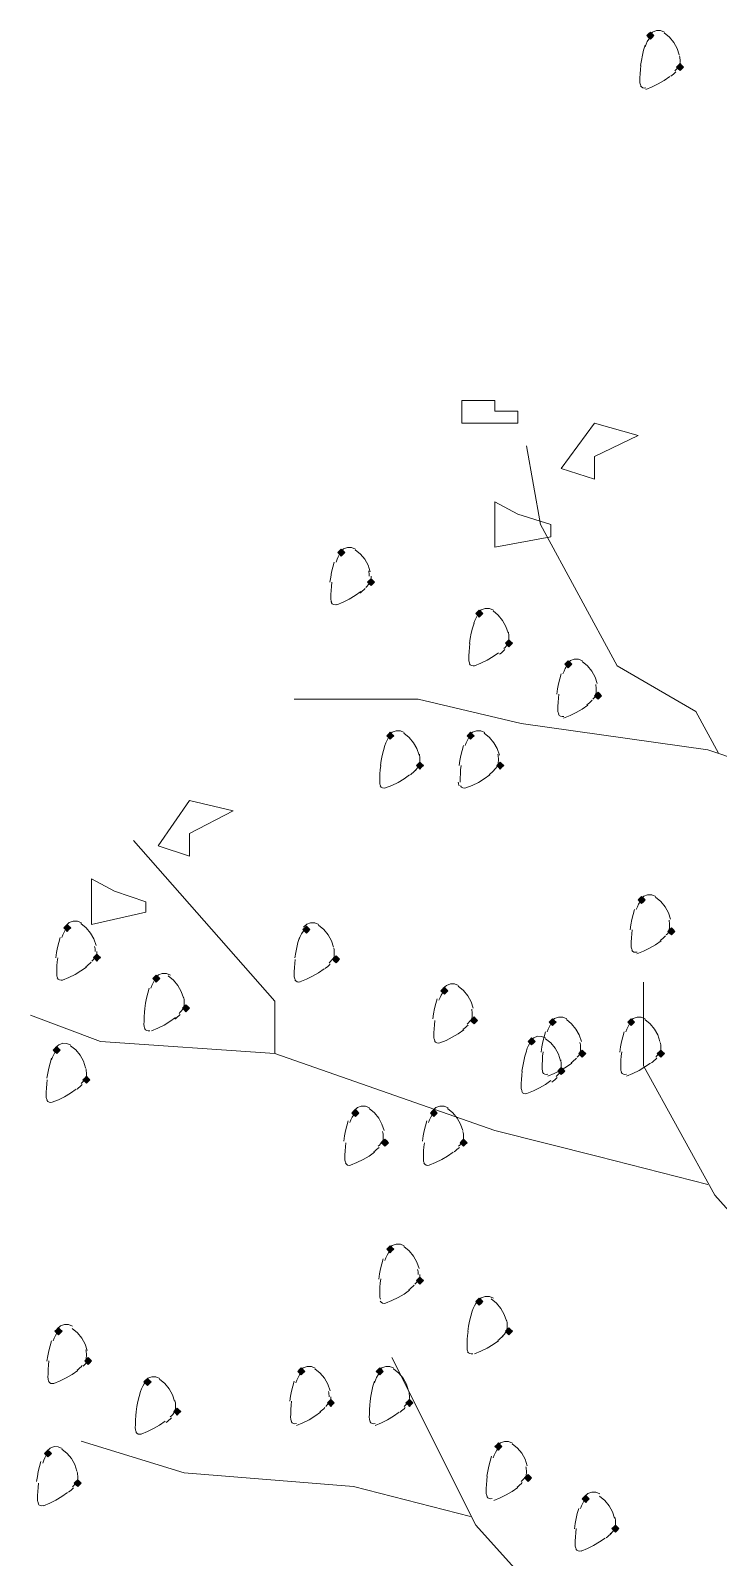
# Model space of a CAD drawing. Header units: millimetres. Extents: x 0 to 420, y 0 to 297.
# Drawn here: x 83.63 to 91.97, y 243.19 to 261.7 of the extents above; entities that cross this region are included whole.
import ezdxf

# ---------------------------------------------------------------- set-up
doc = ezdxf.new("R2010")
doc.units = ezdxf.units.MM

msp = doc.modelspace()

# ---------------------------------------------------------------- hatches: boundary and pattern name
for points in [[(91.144, 261.683), (91.123, 261.662), (91.101, 261.641), (91.123, 261.62), (91.144, 261.599), (91.165, 261.62), (91.186, 261.641), (91.165, 261.662), (91.144, 261.683)], [(91.504, 261.303), (91.482, 261.281), (91.461, 261.26), (91.482, 261.239), (91.504, 261.218), (91.525, 261.239), (91.546, 261.26), (91.525, 261.281), (91.504, 261.303)], [(87.397, 255.418), (87.376, 255.397), (87.355, 255.376), (87.376, 255.355), (87.397, 255.333), (87.418, 255.355), (87.44, 255.376), (87.418, 255.397), (87.397, 255.418)], [(87.757, 255.058), (87.736, 255.037), (87.715, 255.016), (87.736, 254.995), (87.757, 254.974), (87.778, 254.995), (87.799, 255.016), (87.778, 255.037), (87.757, 255.058)], [(89.069, 254.677), (89.048, 254.656), (89.027, 254.635), (89.048, 254.614), (89.069, 254.593), (89.091, 254.614), (89.112, 254.635), (89.091, 254.656), (89.069, 254.677)], [(89.429, 254.317), (89.408, 254.296), (89.387, 254.275), (89.408, 254.254), (89.429, 254.233), (89.45, 254.254), (89.471, 254.275), (89.45, 254.296), (89.429, 254.317)], [(90.149, 254.063), (90.128, 254.042), (90.107, 254.021), (90.128, 254), (90.149, 253.979), (90.17, 254), (90.191, 254.021), (90.17, 254.042), (90.149, 254.063)], [(90.509, 253.682), (90.487, 253.661), (90.466, 253.64), (90.487, 253.619), (90.509, 253.598), (90.53, 253.619), (90.551, 253.64), (90.53, 253.661), (90.509, 253.682)], [(87.99, 253.196), (87.969, 253.174), (87.948, 253.153), (87.969, 253.132), (87.99, 253.111), (88.011, 253.132), (88.032, 253.153), (88.011, 253.174), (87.99, 253.196)], [(88.963, 253.196), (88.942, 253.174), (88.921, 253.153), (88.942, 253.132), (88.963, 253.111), (88.985, 253.132), (89.006, 253.153), (88.985, 253.174), (88.963, 253.196)], [(88.35, 252.836), (88.329, 252.815), (88.307, 252.793), (88.329, 252.772), (88.35, 252.751), (88.371, 252.772), (88.392, 252.793), (88.371, 252.815), (88.35, 252.836)], [(89.323, 252.836), (89.302, 252.815), (89.281, 252.793), (89.302, 252.772), (89.323, 252.751), (89.345, 252.772), (89.366, 252.793), (89.345, 252.815), (89.323, 252.836)], [(91.038, 251.206), (91.017, 251.185), (90.996, 251.164), (91.017, 251.142), (91.038, 251.121), (91.059, 251.142), (91.08, 251.164), (91.059, 251.185), (91.038, 251.206)], [(84.074, 250.867), (84.053, 250.846), (84.032, 250.825), (84.053, 250.804), (84.074, 250.783), (84.095, 250.804), (84.116, 250.825), (84.095, 250.846), (84.074, 250.867)], [(86.974, 250.846), (86.953, 250.825), (86.932, 250.804), (86.953, 250.783), (86.974, 250.762), (86.995, 250.783), (87.016, 250.804), (86.995, 250.825), (86.974, 250.846)], [(91.398, 250.825), (91.377, 250.804), (91.355, 250.783), (91.377, 250.762), (91.398, 250.74), (91.419, 250.762), (91.44, 250.783), (91.419, 250.804), (91.398, 250.825)], [(84.434, 250.507), (84.413, 250.486), (84.392, 250.465), (84.413, 250.444), (84.434, 250.423), (84.455, 250.444), (84.476, 250.465), (84.455, 250.486), (84.434, 250.507)], [(87.334, 250.486), (87.312, 250.465), (87.291, 250.444), (87.312, 250.423), (87.334, 250.402), (87.355, 250.423), (87.376, 250.444), (87.355, 250.465), (87.334, 250.486)], [(85.154, 250.254), (85.132, 250.232), (85.111, 250.211), (85.132, 250.19), (85.154, 250.169), (85.175, 250.19), (85.196, 250.211), (85.175, 250.232), (85.154, 250.254)], [(88.646, 250.105), (88.625, 250.084), (88.604, 250.063), (88.625, 250.042), (88.646, 250.021), (88.667, 250.042), (88.688, 250.063), (88.667, 250.084), (88.646, 250.105)], [(85.513, 249.894), (85.492, 249.872), (85.471, 249.851), (85.492, 249.83), (85.513, 249.809), (85.535, 249.83), (85.556, 249.851), (85.535, 249.872), (85.513, 249.894)], [(89.006, 249.746), (88.985, 249.724), (88.963, 249.703), (88.985, 249.682), (89.006, 249.661), (89.027, 249.682), (89.048, 249.703), (89.027, 249.724), (89.006, 249.746)], [(89.958, 249.724), (89.937, 249.703), (89.916, 249.682), (89.937, 249.661), (89.958, 249.64), (89.979, 249.661), (90.001, 249.682), (89.979, 249.703), (89.958, 249.724)], [(90.911, 249.724), (90.89, 249.703), (90.869, 249.682), (90.89, 249.661), (90.911, 249.64), (90.932, 249.661), (90.953, 249.682), (90.932, 249.703), (90.911, 249.724)], [(83.947, 249.386), (83.926, 249.364), (83.905, 249.343), (83.926, 249.322), (83.947, 249.301), (83.968, 249.322), (83.989, 249.343), (83.968, 249.364), (83.947, 249.386)], [(89.704, 249.491), (89.683, 249.47), (89.662, 249.449), (89.683, 249.428), (89.704, 249.407), (89.726, 249.428), (89.747, 249.449), (89.726, 249.47), (89.704, 249.491)], [(90.318, 249.343), (90.297, 249.322), (90.276, 249.301), (90.297, 249.28), (90.318, 249.259), (90.339, 249.28), (90.361, 249.301), (90.339, 249.322), (90.318, 249.343)], [(91.271, 249.343), (91.25, 249.322), (91.228, 249.301), (91.25, 249.28), (91.271, 249.259), (91.292, 249.28), (91.313, 249.301), (91.292, 249.322), (91.271, 249.343)], [(84.307, 249.026), (84.286, 249.005), (84.265, 248.983), (84.286, 248.962), (84.307, 248.941), (84.328, 248.962), (84.349, 248.983), (84.328, 249.005), (84.307, 249.026)], [(90.064, 249.132), (90.043, 249.111), (90.022, 249.089), (90.043, 249.068), (90.064, 249.047), (90.085, 249.068), (90.107, 249.089), (90.085, 249.111), (90.064, 249.132)], [(87.567, 248.624), (87.545, 248.603), (87.524, 248.581), (87.545, 248.56), (87.567, 248.539), (87.588, 248.56), (87.609, 248.581), (87.588, 248.603), (87.567, 248.624)], [(88.519, 248.624), (88.498, 248.603), (88.477, 248.581), (88.498, 248.56), (88.519, 248.539), (88.54, 248.56), (88.561, 248.581), (88.54, 248.603), (88.519, 248.624)], [(87.926, 248.264), (87.905, 248.243), (87.884, 248.221), (87.905, 248.2), (87.926, 248.179), (87.948, 248.2), (87.969, 248.221), (87.948, 248.243), (87.926, 248.264)], [(88.879, 248.264), (88.858, 248.243), (88.837, 248.221), (88.858, 248.2), (88.879, 248.179), (88.9, 248.2), (88.921, 248.221), (88.9, 248.243), (88.879, 248.264)], [(87.99, 246.973), (87.969, 246.951), (87.948, 246.93), (87.969, 246.909), (87.99, 246.888), (88.011, 246.909), (88.032, 246.93), (88.011, 246.951), (87.99, 246.973)], [(88.35, 246.592), (88.329, 246.571), (88.307, 246.549), (88.329, 246.528), (88.35, 246.507), (88.371, 246.528), (88.392, 246.549), (88.371, 246.571), (88.35, 246.592)], [(89.069, 246.338), (89.048, 246.316), (89.027, 246.295), (89.048, 246.274), (89.069, 246.253), (89.091, 246.274), (89.112, 246.295), (89.091, 246.316), (89.069, 246.338)], [(83.968, 245.978), (83.947, 245.957), (83.926, 245.936), (83.947, 245.914), (83.968, 245.893), (83.989, 245.914), (84.011, 245.936), (83.989, 245.957), (83.968, 245.978)], [(89.429, 245.978), (89.408, 245.957), (89.387, 245.936), (89.408, 245.914), (89.429, 245.893), (89.45, 245.914), (89.471, 245.936), (89.45, 245.957), (89.429, 245.978)], [(84.328, 245.618), (84.307, 245.597), (84.286, 245.576), (84.307, 245.554), (84.328, 245.533), (84.349, 245.554), (84.37, 245.576), (84.349, 245.597), (84.328, 245.618)], [(86.91, 245.491), (86.889, 245.47), (86.868, 245.449), (86.889, 245.428), (86.91, 245.406), (86.932, 245.428), (86.953, 245.449), (86.932, 245.47), (86.91, 245.491)], [(87.863, 245.491), (87.842, 245.47), (87.821, 245.449), (87.842, 245.428), (87.863, 245.406), (87.884, 245.428), (87.905, 245.449), (87.884, 245.47), (87.863, 245.491)], [(85.048, 245.364), (85.027, 245.343), (85.005, 245.322), (85.027, 245.3), (85.048, 245.279), (85.069, 245.3), (85.09, 245.322), (85.069, 245.343), (85.048, 245.364)], [(87.27, 245.11), (87.249, 245.089), (87.228, 245.068), (87.249, 245.046), (87.27, 245.025), (87.291, 245.046), (87.312, 245.068), (87.291, 245.089), (87.27, 245.11)], [(88.223, 245.11), (88.202, 245.089), (88.18, 245.068), (88.202, 245.046), (88.223, 245.025), (88.244, 245.046), (88.265, 245.068), (88.244, 245.089), (88.223, 245.11)], [(85.408, 245.004), (85.386, 244.983), (85.365, 244.962), (85.386, 244.941), (85.408, 244.92), (85.429, 244.941), (85.45, 244.962), (85.429, 244.983), (85.408, 245.004)], [(89.302, 244.581), (89.281, 244.56), (89.26, 244.538), (89.281, 244.517), (89.302, 244.496), (89.323, 244.517), (89.345, 244.538), (89.323, 244.56), (89.302, 244.581)], [(83.841, 244.496), (83.82, 244.475), (83.799, 244.454), (83.82, 244.433), (83.841, 244.412), (83.862, 244.433), (83.884, 244.454), (83.862, 244.475), (83.841, 244.496)], [(89.662, 244.2), (89.641, 244.179), (89.62, 244.157), (89.641, 244.136), (89.662, 244.115), (89.683, 244.136), (89.704, 244.157), (89.683, 244.179), (89.662, 244.2)], [(84.201, 244.136), (84.18, 244.115), (84.159, 244.094), (84.18, 244.073), (84.201, 244.052), (84.222, 244.073), (84.243, 244.094), (84.222, 244.115), (84.201, 244.136)], [(90.361, 243.946), (90.339, 243.925), (90.318, 243.904), (90.339, 243.882), (90.361, 243.861), (90.382, 243.882), (90.403, 243.904), (90.382, 243.925), (90.361, 243.946)], [(90.72, 243.586), (90.699, 243.565), (90.678, 243.544), (90.699, 243.522), (90.72, 243.501), (90.742, 243.522), (90.763, 243.544), (90.742, 243.565), (90.72, 243.586)]]:
    msp.add_hatch(color=7).paths.add_polyline_path(points)

# ---------------------------------------------------------------- linework, layer by layer
at = {"lineweight": 13}
for points in [[(91.144, 261.627), (91.124, 261.599), (91.106, 261.568), (91.091, 261.537), (91.079, 261.504)], [(91.315, 261.682), (91.267, 261.702), (91.216, 261.703), (91.169, 261.685), (91.13, 261.651)], [(91.493, 261.407), (91.468, 261.486), (91.428, 261.558), (91.375, 261.622), (91.31, 261.674)], [(91.08, 261.524), (91.062, 261.464), (91.047, 261.403), (91.035, 261.341), (91.026, 261.279)], [(91.504, 261.334), (91.503, 261.35), (91.502, 261.365), (91.5, 261.381), (91.497, 261.396)], [(91.029, 261.28), (91.023, 261.23), (91.02, 261.18), (91.017, 261.13), (91.017, 261.08)], [(91.39, 261.149), (91.407, 261.162), (91.423, 261.175), (91.439, 261.189), (91.454, 261.204)], [(91.441, 261.216), (91.456, 261.232), (91.471, 261.248), (91.485, 261.264), (91.498, 261.281)], [(91.497, 261.27), (91.5, 261.286), (91.502, 261.302), (91.503, 261.318), (91.504, 261.334)], [(91.017, 261.08), (91.017, 261.069), (91.02, 261.057), (91.023, 261.046), (91.028, 261.036)], [(91.023, 261.034), (91.035, 261.019), (91.051, 261.01), (91.069, 261.006), (91.088, 261.009)], [(91.087, 260.988), (91.164, 261.019), (91.239, 261.056), (91.31, 261.098), (91.379, 261.145)], [(91.969, 252.942), (91.694, 253.45), (90.742, 254), (89.81, 255.714), (89.641, 256.667)], [(87.569, 255.416), (87.52, 255.436), (87.47, 255.437), (87.422, 255.42), (87.383, 255.385)], [(87.312, 255.259), (87.295, 255.199), (87.28, 255.138), (87.268, 255.076), (87.258, 255.014)], [(87.397, 255.383), (87.377, 255.354), (87.36, 255.324), (87.345, 255.293), (87.333, 255.26)], [(87.747, 255.142), (87.721, 255.221), (87.681, 255.293), (87.628, 255.356), (87.564, 255.409)], [(87.736, 255.09), (87.735, 255.106), (87.734, 255.121), (87.732, 255.137), (87.729, 255.152)], [(87.75, 255.026), (87.753, 255.042), (87.755, 255.058), (87.757, 255.074), (87.757, 255.09)], [(87.282, 255.015), (87.277, 254.965), (87.273, 254.915), (87.271, 254.865), (87.27, 254.815)], [(87.341, 254.743), (87.418, 254.775), (87.492, 254.811), (87.564, 254.854), (87.632, 254.901)], [(87.623, 254.884), (87.639, 254.896), (87.655, 254.91), (87.671, 254.924), (87.686, 254.939)], [(87.695, 254.951), (87.71, 254.967), (87.724, 254.983), (87.738, 254.999), (87.752, 255.016)], [(87.27, 254.815), (87.271, 254.803), (87.273, 254.792), (87.276, 254.781), (87.281, 254.77)], [(87.276, 254.769), (87.288, 254.754), (87.304, 254.744), (87.322, 254.741), (87.341, 254.744)], [(89.241, 254.675), (89.193, 254.696), (89.142, 254.697), (89.094, 254.679), (89.055, 254.644)], [(89.006, 254.518), (88.988, 254.458), (88.973, 254.397), (88.961, 254.335), (88.952, 254.273)], [(89.07, 254.642), (89.049, 254.614), (89.032, 254.583), (89.017, 254.552), (89.005, 254.519)], [(89.419, 254.401), (89.393, 254.48), (89.353, 254.552), (89.3, 254.615), (89.236, 254.668)], [(89.429, 254.349), (89.429, 254.365), (89.427, 254.38), (89.425, 254.396), (89.422, 254.411)], [(89.422, 254.285), (89.425, 254.301), (89.427, 254.317), (89.429, 254.333), (89.429, 254.349)], [(88.954, 254.274), (88.949, 254.224), (88.945, 254.174), (88.943, 254.124), (88.942, 254.074)], [(89.013, 254.003), (89.09, 254.034), (89.165, 254.071), (89.236, 254.113), (89.304, 254.16)], [(89.316, 254.143), (89.333, 254.156), (89.349, 254.169), (89.364, 254.183), (89.379, 254.198)], [(89.367, 254.21), (89.382, 254.226), (89.397, 254.242), (89.41, 254.258), (89.424, 254.275)], [(88.942, 254.074), (88.943, 254.062), (88.945, 254.051), (88.949, 254.04), (88.953, 254.029)], [(88.949, 254.028), (88.96, 254.013), (88.976, 254.004), (88.994, 254), (89.013, 254.003)], [(90.149, 254.028), (90.129, 254), (90.111, 253.97), (90.097, 253.938), (90.084, 253.905)], [(90.32, 254.062), (90.272, 254.082), (90.221, 254.083), (90.174, 254.065), (90.135, 254.031)], [(90.498, 253.787), (90.473, 253.866), (90.433, 253.938), (90.38, 254.002), (90.315, 254.054)], [(90.064, 253.904), (90.046, 253.844), (90.031, 253.783), (90.019, 253.721), (90.01, 253.659)], [(90.487, 253.714), (90.487, 253.73), (90.486, 253.745), (90.484, 253.761), (90.481, 253.776)], [(95.61, 249.788), (94.425, 251.015), (93.028, 252.582), (91.842, 252.984), (89.577, 253.301), (88.329, 253.598), (86.826, 253.598)], [(90.034, 253.66), (90.029, 253.61), (90.025, 253.56), (90.023, 253.51), (90.022, 253.46)], [(90.374, 253.529), (90.391, 253.542), (90.407, 253.555), (90.423, 253.569), (90.438, 253.584)], [(90.447, 253.596), (90.462, 253.612), (90.476, 253.628), (90.49, 253.644), (90.503, 253.661)], [(90.481, 253.65), (90.484, 253.666), (90.486, 253.682), (90.487, 253.698), (90.487, 253.714)], [(90.022, 253.46), (90.023, 253.449), (90.025, 253.437), (90.028, 253.426), (90.033, 253.416)], [(90.028, 253.414), (90.04, 253.399), (90.056, 253.39), (90.074, 253.386), (90.093, 253.389)], [(90.092, 253.368), (90.17, 253.399), (90.244, 253.436), (90.316, 253.478), (90.384, 253.525)], [(88.161, 253.194), (88.113, 253.214), (88.062, 253.215), (88.015, 253.198), (87.976, 253.163)], [(89.135, 253.194), (89.087, 253.214), (89.036, 253.215), (88.989, 253.198), (88.949, 253.163)], [(87.926, 253.036), (87.908, 252.976), (87.893, 252.915), (87.881, 252.854), (87.872, 252.792)], [(87.99, 253.161), (87.97, 253.132), (87.952, 253.102), (87.938, 253.07), (87.925, 253.037)], [(88.339, 252.919), (88.314, 252.998), (88.274, 253.07), (88.221, 253.134), (88.156, 253.186)], [(88.879, 253.036), (88.861, 252.976), (88.846, 252.915), (88.834, 252.854), (88.825, 252.792)], [(88.964, 253.161), (88.944, 253.132), (88.926, 253.102), (88.911, 253.07), (88.899, 253.037)], [(89.313, 252.919), (89.287, 252.998), (89.247, 253.07), (89.195, 253.134), (89.13, 253.186)], [(88.35, 252.868), (88.349, 252.883), (88.348, 252.899), (88.346, 252.914), (88.343, 252.929)], [(88.343, 252.803), (88.346, 252.819), (88.348, 252.835), (88.349, 252.851), (88.35, 252.868)], [(89.302, 252.868), (89.302, 252.883), (89.3, 252.899), (89.298, 252.914), (89.295, 252.929)], [(89.295, 252.803), (89.298, 252.819), (89.3, 252.835), (89.302, 252.851), (89.302, 252.868)], [(87.875, 252.792), (87.87, 252.743), (87.866, 252.693), (87.864, 252.643), (87.863, 252.592)], [(87.933, 252.521), (88.011, 252.552), (88.085, 252.589), (88.157, 252.631), (88.225, 252.679)], [(88.237, 252.682), (88.253, 252.695), (88.269, 252.709), (88.285, 252.723), (88.3, 252.737)], [(88.288, 252.729), (88.303, 252.744), (88.317, 252.76), (88.331, 252.777), (88.344, 252.793)], [(88.849, 252.792), (88.843, 252.743), (88.84, 252.693), (88.837, 252.643), (88.837, 252.592)], [(88.907, 252.521), (88.984, 252.552), (89.059, 252.589), (89.13, 252.631), (89.198, 252.679)], [(89.189, 252.682), (89.206, 252.695), (89.222, 252.709), (89.237, 252.723), (89.252, 252.737)], [(89.24, 252.729), (89.255, 252.744), (89.27, 252.76), (89.283, 252.777), (89.297, 252.793)], [(87.863, 252.592), (87.864, 252.581), (87.866, 252.569), (87.869, 252.558), (87.874, 252.548)], [(87.869, 252.546), (87.881, 252.531), (87.897, 252.522), (87.915, 252.518), (87.934, 252.521)], [(88.815, 252.592), (88.816, 252.581), (88.818, 252.569), (88.822, 252.558), (88.826, 252.548)], [(88.843, 252.546), (88.855, 252.531), (88.87, 252.522), (88.889, 252.518), (88.907, 252.521)], [(91.842, 247.713), (90.509, 248.052), (89.26, 248.37), (86.593, 249.301), (86.593, 249.936), (84.878, 251.883)], [(91.209, 251.204), (91.161, 251.224), (91.11, 251.225), (91.063, 251.208), (91.024, 251.173)], [(91.387, 250.929), (91.362, 251.008), (91.322, 251.081), (91.269, 251.144), (91.204, 251.197)], [(90.953, 251.047), (90.935, 250.986), (90.92, 250.926), (90.908, 250.864), (90.899, 250.802)], [(91.038, 251.171), (91.018, 251.142), (91, 251.112), (90.986, 251.08), (90.973, 251.048)], [(84.074, 250.832), (84.054, 250.804), (84.037, 250.773), (84.022, 250.742), (84.009, 250.709)], [(84.246, 250.887), (84.197, 250.907), (84.147, 250.908), (84.099, 250.89), (84.06, 250.856)], [(84.424, 250.612), (84.398, 250.691), (84.358, 250.763), (84.305, 250.827), (84.241, 250.879)], [(86.953, 250.811), (86.933, 250.782), (86.915, 250.752), (86.9, 250.721), (86.888, 250.688)], [(87.124, 250.865), (87.076, 250.886), (87.025, 250.887), (86.978, 250.869), (86.939, 250.834)], [(87.302, 250.591), (87.277, 250.67), (87.237, 250.742), (87.184, 250.805), (87.119, 250.858)], [(90.923, 250.803), (90.918, 250.753), (90.914, 250.703), (90.912, 250.653), (90.911, 250.603)], [(91.336, 250.739), (91.351, 250.754), (91.365, 250.77), (91.379, 250.787), (91.392, 250.804)], [(91.377, 250.857), (91.376, 250.872), (91.375, 250.888), (91.373, 250.903), (91.37, 250.918)], [(91.37, 250.792), (91.373, 250.808), (91.375, 250.824), (91.376, 250.841), (91.377, 250.857)], [(83.989, 250.708), (83.971, 250.648), (83.956, 250.587), (83.944, 250.525), (83.935, 250.463)], [(86.889, 250.708), (86.871, 250.648), (86.856, 250.587), (86.844, 250.525), (86.835, 250.463)], [(90.981, 250.51), (91.059, 250.541), (91.133, 250.578), (91.205, 250.62), (91.273, 250.668)], [(91.263, 250.671), (91.28, 250.684), (91.296, 250.698), (91.312, 250.712), (91.327, 250.727)], [(83.959, 250.464), (83.954, 250.414), (83.95, 250.364), (83.948, 250.314), (83.947, 250.264)], [(84.372, 250.421), (84.387, 250.437), (84.401, 250.453), (84.415, 250.469), (84.429, 250.486)], [(84.413, 250.539), (84.412, 250.555), (84.411, 250.57), (84.409, 250.586), (84.406, 250.601)], [(84.427, 250.475), (84.43, 250.491), (84.432, 250.507), (84.433, 250.523), (84.434, 250.539)], [(86.838, 250.443), (86.832, 250.393), (86.829, 250.343), (86.826, 250.293), (86.826, 250.243)], [(87.25, 250.4), (87.265, 250.416), (87.28, 250.432), (87.294, 250.448), (87.307, 250.465)], [(87.312, 250.518), (87.312, 250.534), (87.311, 250.549), (87.309, 250.565), (87.306, 250.58)], [(87.306, 250.454), (87.309, 250.47), (87.311, 250.486), (87.312, 250.502), (87.312, 250.518)], [(90.911, 250.603), (90.912, 250.591), (90.914, 250.58), (90.917, 250.569), (90.922, 250.558)], [(90.917, 250.557), (90.929, 250.542), (90.945, 250.532), (90.963, 250.529), (90.982, 250.532)], [(83.947, 250.264), (83.948, 250.252), (83.95, 250.241), (83.953, 250.23), (83.958, 250.219)], [(84.018, 250.193), (84.095, 250.224), (84.169, 250.261), (84.241, 250.303), (84.309, 250.35)], [(84.3, 250.354), (84.316, 250.367), (84.332, 250.38), (84.348, 250.394), (84.363, 250.409)], [(85.325, 250.252), (85.277, 250.272), (85.226, 250.273), (85.179, 250.255), (85.139, 250.221)], [(86.896, 250.171), (86.973, 250.203), (87.048, 250.239), (87.119, 250.282), (87.188, 250.329)], [(87.199, 250.333), (87.216, 250.346), (87.232, 250.359), (87.248, 250.373), (87.263, 250.388)], [(83.953, 250.218), (83.965, 250.203), (83.981, 250.194), (83.999, 250.19), (84.018, 250.193)], [(85.069, 250.094), (85.051, 250.034), (85.036, 249.973), (85.024, 249.911), (85.015, 249.849)], [(85.154, 250.218), (85.134, 250.19), (85.116, 250.16), (85.101, 250.128), (85.089, 250.095)], [(85.482, 249.977), (85.456, 250.056), (85.416, 250.128), (85.363, 250.192), (85.299, 250.244)], [(86.826, 250.243), (86.826, 250.231), (86.828, 250.22), (86.832, 250.209), (86.837, 250.198)], [(86.832, 250.197), (86.844, 250.182), (86.86, 250.172), (86.878, 250.169), (86.897, 250.172)], [(88.646, 250.07), (88.626, 250.042), (88.609, 250.011), (88.594, 249.98), (88.581, 249.947)], [(88.818, 250.125), (88.769, 250.145), (88.719, 250.146), (88.671, 250.128), (88.632, 250.094)], [(88.996, 249.85), (88.97, 249.929), (88.93, 250.001), (88.877, 250.065), (88.813, 250.117)], [(95.419, 243.925), (93.324, 246.02), (91.927, 247.587), (91.059, 249.153), (91.059, 250.169)], [(85.492, 249.925), (85.492, 249.941), (85.49, 249.956), (85.488, 249.972), (85.485, 249.987)], [(85.485, 249.861), (85.488, 249.877), (85.49, 249.893), (85.492, 249.909), (85.492, 249.925)], [(88.561, 249.967), (88.543, 249.907), (88.528, 249.846), (88.516, 249.784), (88.507, 249.722)], [(86.593, 249.301), (84.476, 249.449), (83.629, 249.767)], [(85.017, 249.85), (85.012, 249.8), (85.008, 249.75), (85.006, 249.7), (85.005, 249.65)], [(85.097, 249.579), (85.174, 249.61), (85.249, 249.647), (85.32, 249.689), (85.388, 249.737)], [(85.379, 249.719), (85.396, 249.732), (85.412, 249.745), (85.427, 249.759), (85.442, 249.774)], [(85.43, 249.786), (85.445, 249.802), (85.46, 249.818), (85.473, 249.834), (85.487, 249.851)], [(88.531, 249.702), (88.526, 249.652), (88.522, 249.602), (88.52, 249.552), (88.519, 249.502)], [(88.923, 249.659), (88.938, 249.675), (88.952, 249.691), (88.966, 249.707), (88.979, 249.724)], [(88.985, 249.777), (88.984, 249.793), (88.983, 249.808), (88.981, 249.824), (88.978, 249.839)], [(88.978, 249.713), (88.981, 249.729), (88.983, 249.745), (88.984, 249.761), (88.985, 249.777)], [(90.13, 249.722), (90.082, 249.743), (90.031, 249.744), (89.983, 249.726), (89.944, 249.691)], [(90.308, 249.448), (90.282, 249.527), (90.242, 249.599), (90.189, 249.662), (90.125, 249.715)], [(91.082, 249.722), (91.034, 249.743), (90.983, 249.744), (90.936, 249.726), (90.897, 249.691)], [(91.26, 249.448), (91.235, 249.527), (91.195, 249.599), (91.142, 249.662), (91.077, 249.715)], [(85.005, 249.65), (85.006, 249.639), (85.008, 249.627), (85.012, 249.616), (85.016, 249.606)], [(85.012, 249.604), (85.023, 249.589), (85.039, 249.58), (85.057, 249.576), (85.076, 249.579)], [(88.59, 249.431), (88.667, 249.462), (88.741, 249.499), (88.813, 249.541), (88.881, 249.588)], [(88.872, 249.592), (88.888, 249.605), (88.904, 249.618), (88.92, 249.632), (88.935, 249.647)], [(89.876, 249.49), (89.828, 249.51), (89.777, 249.511), (89.729, 249.493), (89.69, 249.459)], [(89.874, 249.565), (89.856, 249.505), (89.841, 249.444), (89.829, 249.382), (89.82, 249.32)], [(89.959, 249.689), (89.938, 249.661), (89.921, 249.63), (89.906, 249.599), (89.894, 249.566)], [(90.826, 249.565), (90.808, 249.505), (90.793, 249.444), (90.781, 249.382), (90.772, 249.32)], [(90.911, 249.689), (90.891, 249.661), (90.873, 249.63), (90.859, 249.599), (90.846, 249.566)], [(83.947, 249.351), (83.927, 249.322), (83.91, 249.292), (83.895, 249.26), (83.882, 249.227)], [(84.119, 249.405), (84.07, 249.425), (84.02, 249.426), (83.972, 249.409), (83.933, 249.374)], [(84.297, 249.13), (84.271, 249.209), (84.231, 249.282), (84.178, 249.345), (84.114, 249.397)], [(88.519, 249.502), (88.52, 249.49), (88.522, 249.479), (88.525, 249.468), (88.53, 249.457)], [(88.525, 249.456), (88.537, 249.441), (88.553, 249.432), (88.571, 249.428), (88.59, 249.431)], [(89.641, 249.332), (89.623, 249.272), (89.608, 249.211), (89.596, 249.149), (89.587, 249.087)], [(89.705, 249.456), (89.684, 249.428), (89.667, 249.398), (89.652, 249.366), (89.64, 249.333)], [(89.843, 249.321), (89.838, 249.271), (89.834, 249.221), (89.832, 249.171), (89.831, 249.121)], [(90.054, 249.215), (90.028, 249.294), (89.988, 249.366), (89.935, 249.43), (89.871, 249.482)], [(90.256, 249.257), (90.271, 249.273), (90.286, 249.289), (90.299, 249.305), (90.313, 249.322)], [(90.297, 249.375), (90.297, 249.391), (90.295, 249.406), (90.293, 249.422), (90.29, 249.437)], [(90.29, 249.311), (90.293, 249.327), (90.295, 249.343), (90.297, 249.359), (90.297, 249.375)], [(90.796, 249.321), (90.791, 249.271), (90.787, 249.221), (90.785, 249.171), (90.784, 249.121)], [(91.209, 249.257), (91.224, 249.273), (91.238, 249.289), (91.252, 249.305), (91.265, 249.322)], [(91.271, 249.375), (91.27, 249.391), (91.269, 249.406), (91.267, 249.422), (91.264, 249.437)], [(91.264, 249.311), (91.267, 249.327), (91.269, 249.343), (91.27, 249.359), (91.271, 249.375)], [(83.884, 249.247), (83.866, 249.187), (83.851, 249.126), (83.839, 249.065), (83.829, 249.003)], [(89.902, 249.028), (89.979, 249.06), (90.054, 249.096), (90.125, 249.139), (90.193, 249.186)], [(90.064, 249.163), (90.064, 249.179), (90.062, 249.194), (90.06, 249.21), (90.057, 249.225)], [(90.057, 249.099), (90.06, 249.115), (90.062, 249.131), (90.064, 249.147), (90.064, 249.163)], [(90.184, 249.19), (90.2, 249.203), (90.217, 249.216), (90.232, 249.23), (90.247, 249.245)], [(90.854, 249.028), (90.932, 249.06), (91.006, 249.096), (91.078, 249.139), (91.146, 249.186)], [(91.158, 249.19), (91.174, 249.203), (91.19, 249.216), (91.206, 249.23), (91.221, 249.245)], [(83.832, 248.982), (83.827, 248.933), (83.823, 248.883), (83.821, 248.833), (83.82, 248.782)], [(84.245, 248.94), (84.26, 248.955), (84.274, 248.971), (84.288, 248.988), (84.302, 249.005)], [(84.307, 249.058), (84.306, 249.073), (84.305, 249.089), (84.303, 249.104), (84.3, 249.119)], [(84.3, 248.993), (84.303, 249.009), (84.305, 249.025), (84.306, 249.041), (84.307, 249.058)], [(89.589, 249.088), (89.584, 249.038), (89.58, 248.988), (89.578, 248.938), (89.577, 248.888)], [(89.648, 248.817), (89.725, 248.848), (89.8, 248.885), (89.871, 248.927), (89.939, 248.975)], [(89.831, 249.121), (89.832, 249.109), (89.834, 249.098), (89.838, 249.087), (89.842, 249.076)], [(89.838, 249.075), (89.849, 249.06), (89.865, 249.051), (89.883, 249.047), (89.902, 249.05)], [(89.951, 248.957), (89.968, 248.97), (89.984, 248.983), (89.999, 248.997), (90.014, 249.012)], [(90.002, 249.024), (90.017, 249.04), (90.032, 249.056), (90.045, 249.072), (90.059, 249.089)], [(90.784, 249.121), (90.785, 249.109), (90.787, 249.098), (90.79, 249.087), (90.795, 249.076)], [(90.79, 249.075), (90.802, 249.06), (90.818, 249.051), (90.836, 249.047), (90.855, 249.05)], [(83.82, 248.782), (83.821, 248.771), (83.823, 248.759), (83.826, 248.748), (83.831, 248.738)], [(83.891, 248.711), (83.968, 248.742), (84.042, 248.779), (84.114, 248.821), (84.182, 248.869)], [(84.194, 248.872), (84.21, 248.885), (84.226, 248.899), (84.242, 248.913), (84.257, 248.927)], [(89.577, 248.888), (89.578, 248.877), (89.58, 248.865), (89.584, 248.854), (89.588, 248.844)], [(89.584, 248.842), (89.595, 248.827), (89.611, 248.818), (89.629, 248.814), (89.648, 248.817)], [(83.826, 248.736), (83.838, 248.721), (83.854, 248.712), (83.872, 248.708), (83.891, 248.711)], [(87.567, 248.589), (87.547, 248.56), (87.529, 248.53), (87.514, 248.498), (87.502, 248.465)], [(87.738, 248.643), (87.69, 248.663), (87.639, 248.664), (87.592, 248.647), (87.552, 248.612)], [(87.916, 248.368), (87.89, 248.447), (87.85, 248.52), (87.798, 248.583), (87.733, 248.635)], [(88.519, 248.589), (88.499, 248.56), (88.482, 248.53), (88.467, 248.498), (88.454, 248.465)], [(88.691, 248.643), (88.642, 248.663), (88.592, 248.664), (88.544, 248.647), (88.505, 248.612)], [(88.869, 248.368), (88.843, 248.447), (88.803, 248.52), (88.75, 248.583), (88.686, 248.635)], [(87.482, 248.485), (87.464, 248.425), (87.449, 248.364), (87.437, 248.303), (87.428, 248.241)], [(88.434, 248.485), (88.416, 248.425), (88.401, 248.364), (88.389, 248.303), (88.38, 248.241)], [(87.452, 248.22), (87.446, 248.171), (87.443, 248.121), (87.44, 248.071), (87.44, 248.02)], [(87.843, 248.178), (87.858, 248.193), (87.873, 248.209), (87.886, 248.226), (87.9, 248.243)], [(87.905, 248.296), (87.905, 248.311), (87.903, 248.327), (87.901, 248.342), (87.898, 248.357)], [(87.898, 248.231), (87.901, 248.247), (87.903, 248.263), (87.905, 248.279), (87.905, 248.296)], [(88.404, 248.22), (88.399, 248.171), (88.395, 248.121), (88.393, 248.071), (88.392, 248.02)], [(88.817, 248.178), (88.832, 248.193), (88.846, 248.209), (88.86, 248.226), (88.874, 248.243)], [(88.879, 248.296), (88.878, 248.311), (88.877, 248.327), (88.875, 248.342), (88.872, 248.357)], [(88.872, 248.231), (88.875, 248.247), (88.877, 248.263), (88.878, 248.279), (88.879, 248.296)], [(87.51, 247.949), (87.587, 247.98), (87.662, 248.017), (87.733, 248.059), (87.801, 248.107)], [(87.792, 248.11), (87.809, 248.123), (87.825, 248.137), (87.84, 248.151), (87.855, 248.165)], [(88.463, 247.949), (88.54, 247.98), (88.614, 248.017), (88.686, 248.059), (88.754, 248.107)], [(88.766, 248.11), (88.782, 248.123), (88.798, 248.137), (88.814, 248.151), (88.829, 248.165)], [(87.44, 248.02), (87.44, 248.009), (87.442, 247.997), (87.446, 247.986), (87.451, 247.976)], [(87.446, 247.974), (87.458, 247.959), (87.473, 247.95), (87.492, 247.946), (87.51, 247.949)], [(88.392, 248.02), (88.393, 248.009), (88.395, 247.997), (88.398, 247.986), (88.403, 247.976)], [(88.398, 247.974), (88.41, 247.959), (88.426, 247.95), (88.444, 247.946), (88.463, 247.949)], [(87.99, 246.916), (87.97, 246.888), (87.952, 246.857), (87.938, 246.826), (87.925, 246.793)], [(88.161, 246.971), (88.113, 246.991), (88.062, 246.992), (88.015, 246.975), (87.976, 246.94)], [(88.339, 246.696), (88.314, 246.775), (88.274, 246.847), (88.221, 246.911), (88.156, 246.963)], [(87.905, 246.813), (87.887, 246.753), (87.872, 246.692), (87.86, 246.631), (87.851, 246.568)], [(87.875, 246.569), (87.87, 246.52), (87.866, 246.47), (87.864, 246.42), (87.863, 246.369)], [(88.288, 246.506), (88.303, 246.521), (88.317, 246.537), (88.331, 246.554), (88.344, 246.57)], [(88.329, 246.623), (88.328, 246.639), (88.327, 246.654), (88.325, 246.67), (88.322, 246.685)], [(88.343, 246.559), (88.346, 246.575), (88.348, 246.591), (88.349, 246.607), (88.35, 246.623)], [(87.863, 246.369), (87.864, 246.358), (87.866, 246.346), (87.869, 246.335), (87.874, 246.325)], [(87.933, 246.277), (88.011, 246.308), (88.085, 246.345), (88.157, 246.387), (88.225, 246.435)], [(88.215, 246.438), (88.232, 246.451), (88.248, 246.464), (88.264, 246.479), (88.279, 246.493)], [(87.869, 246.302), (87.881, 246.287), (87.897, 246.278), (87.915, 246.274), (87.934, 246.277)], [(88.985, 246.178), (88.967, 246.118), (88.952, 246.057), (88.94, 245.996), (88.931, 245.934)], [(89.048, 246.303), (89.028, 246.274), (89.011, 246.244), (88.996, 246.212), (88.984, 246.179)], [(89.241, 246.336), (89.193, 246.356), (89.142, 246.357), (89.094, 246.34), (89.055, 246.305)], [(89.398, 246.061), (89.372, 246.14), (89.332, 246.212), (89.279, 246.276), (89.215, 246.328)], [(84.14, 245.997), (84.091, 246.017), (84.041, 246.018), (83.993, 246.001), (83.954, 245.966)], [(89.408, 246.01), (89.408, 246.025), (89.406, 246.041), (89.404, 246.056), (89.401, 246.071)], [(89.401, 245.945), (89.404, 245.961), (89.406, 245.977), (89.408, 245.993), (89.408, 246.01)], [(83.884, 245.818), (83.866, 245.758), (83.851, 245.697), (83.839, 245.636), (83.829, 245.574)], [(83.968, 245.943), (83.948, 245.914), (83.931, 245.884), (83.916, 245.852), (83.904, 245.819)], [(84.318, 245.701), (84.292, 245.78), (84.252, 245.853), (84.199, 245.916), (84.135, 245.968)], [(88.933, 245.934), (88.928, 245.885), (88.924, 245.835), (88.922, 245.785), (88.921, 245.734)], [(89.013, 245.663), (89.09, 245.694), (89.165, 245.731), (89.236, 245.773), (89.304, 245.821)], [(89.295, 245.824), (89.311, 245.837), (89.328, 245.851), (89.343, 245.865), (89.358, 245.879)], [(89.346, 245.871), (89.361, 245.886), (89.375, 245.902), (89.389, 245.919), (89.403, 245.935)], [(84.307, 245.65), (84.306, 245.665), (84.305, 245.681), (84.303, 245.696), (84.3, 245.711)], [(84.3, 245.585), (84.303, 245.601), (84.305, 245.617), (84.306, 245.634), (84.307, 245.65)], [(88.921, 245.734), (88.922, 245.723), (88.924, 245.711), (88.927, 245.7), (88.932, 245.69)], [(88.927, 245.688), (88.939, 245.673), (88.955, 245.664), (88.973, 245.66), (88.992, 245.663)], [(83.853, 245.575), (83.848, 245.525), (83.844, 245.475), (83.842, 245.425), (83.841, 245.375)], [(83.912, 245.303), (83.989, 245.334), (84.063, 245.371), (84.135, 245.413), (84.203, 245.461)], [(84.194, 245.464), (84.21, 245.477), (84.226, 245.491), (84.242, 245.505), (84.257, 245.52)], [(84.266, 245.511), (84.281, 245.526), (84.295, 245.542), (84.309, 245.559), (84.323, 245.576)], [(86.911, 245.435), (86.89, 245.406), (86.873, 245.376), (86.858, 245.344), (86.846, 245.311)], [(87.082, 245.489), (87.034, 245.509), (86.983, 245.51), (86.935, 245.493), (86.896, 245.458)], [(87.26, 245.214), (87.234, 245.293), (87.194, 245.366), (87.141, 245.429), (87.077, 245.482)], [(87.863, 245.435), (87.843, 245.406), (87.825, 245.376), (87.811, 245.344), (87.798, 245.311)], [(88.034, 245.489), (87.986, 245.509), (87.935, 245.51), (87.888, 245.493), (87.849, 245.458)], [(94.996, 236.791), (94.192, 238.421), (92.858, 240.919), (90.509, 241.935), (89.027, 243.586), (88.011, 245.618)], [(88.212, 245.214), (88.187, 245.293), (88.147, 245.366), (88.094, 245.429), (88.029, 245.482)], [(83.841, 245.375), (83.842, 245.363), (83.844, 245.352), (83.847, 245.34), (83.852, 245.33)], [(83.847, 245.329), (83.859, 245.314), (83.875, 245.304), (83.893, 245.301), (83.912, 245.304)], [(85.027, 245.329), (85.007, 245.3), (84.989, 245.27), (84.974, 245.238), (84.962, 245.206)], [(85.198, 245.362), (85.15, 245.382), (85.099, 245.383), (85.052, 245.366), (85.012, 245.331)], [(85.376, 245.087), (85.35, 245.166), (85.31, 245.239), (85.258, 245.302), (85.193, 245.355)], [(86.826, 245.332), (86.808, 245.271), (86.793, 245.211), (86.781, 245.149), (86.772, 245.087)], [(87.799, 245.332), (87.781, 245.271), (87.766, 245.211), (87.754, 245.149), (87.745, 245.087)], [(84.963, 245.205), (84.945, 245.144), (84.93, 245.084), (84.918, 245.022), (84.909, 244.96)], [(85.386, 245.036), (85.386, 245.051), (85.385, 245.067), (85.383, 245.082), (85.38, 245.098)], [(86.795, 245.088), (86.79, 245.038), (86.786, 244.988), (86.784, 244.938), (86.783, 244.888)], [(87.208, 245.024), (87.223, 245.039), (87.238, 245.055), (87.251, 245.072), (87.265, 245.089)], [(87.249, 245.142), (87.249, 245.157), (87.247, 245.173), (87.245, 245.188), (87.242, 245.204)], [(87.263, 245.077), (87.266, 245.093), (87.268, 245.109), (87.27, 245.126), (87.27, 245.142)], [(87.748, 245.088), (87.743, 245.038), (87.739, 244.988), (87.737, 244.938), (87.736, 244.888)], [(88.161, 245.024), (88.176, 245.039), (88.19, 245.055), (88.204, 245.072), (88.217, 245.089)], [(88.223, 245.142), (88.222, 245.157), (88.221, 245.173), (88.219, 245.188), (88.216, 245.204)], [(88.216, 245.077), (88.219, 245.093), (88.221, 245.109), (88.222, 245.126), (88.223, 245.142)], [(84.912, 244.961), (84.906, 244.911), (84.903, 244.861), (84.9, 244.811), (84.899, 244.761)], [(85.273, 244.829), (85.29, 244.842), (85.306, 244.856), (85.322, 244.87), (85.337, 244.885)], [(85.324, 244.897), (85.339, 244.912), (85.354, 244.928), (85.368, 244.945), (85.381, 244.962)], [(85.38, 244.972), (85.383, 244.988), (85.385, 245.004), (85.386, 245.02), (85.386, 245.036)], [(86.783, 244.888), (86.784, 244.876), (86.786, 244.865), (86.79, 244.854), (86.794, 244.843)], [(86.854, 244.795), (86.931, 244.826), (87.006, 244.863), (87.077, 244.905), (87.145, 244.953)], [(87.136, 244.956), (87.152, 244.969), (87.169, 244.983), (87.184, 244.997), (87.199, 245.012)], [(87.736, 244.888), (87.737, 244.876), (87.739, 244.865), (87.742, 244.854), (87.747, 244.843)], [(87.806, 244.795), (87.884, 244.826), (87.958, 244.863), (88.03, 244.905), (88.098, 244.953)], [(88.11, 244.956), (88.126, 244.969), (88.142, 244.983), (88.158, 244.997), (88.173, 245.012)], [(84.899, 244.761), (84.9, 244.749), (84.902, 244.738), (84.906, 244.727), (84.911, 244.716)], [(84.906, 244.715), (84.918, 244.7), (84.933, 244.69), (84.952, 244.687), (84.97, 244.69)], [(84.97, 244.689), (85.047, 244.72), (85.122, 244.757), (85.193, 244.799), (85.261, 244.847)], [(86.79, 244.842), (86.801, 244.827), (86.817, 244.817), (86.835, 244.814), (86.854, 244.817)], [(87.742, 244.842), (87.754, 244.827), (87.77, 244.817), (87.788, 244.814), (87.807, 244.817)], [(84.013, 244.515), (83.964, 244.536), (83.914, 244.537), (83.866, 244.519), (83.827, 244.484)], [(88.963, 243.692), (87.545, 244.052), (85.492, 244.221), (84.243, 244.602)], [(89.302, 244.525), (89.282, 244.496), (89.265, 244.466), (89.25, 244.434), (89.238, 244.401)], [(89.474, 244.579), (89.425, 244.599), (89.375, 244.6), (89.327, 244.583), (89.288, 244.548)], [(89.652, 244.304), (89.626, 244.383), (89.586, 244.456), (89.533, 244.519), (89.469, 244.571)], [(83.756, 244.358), (83.739, 244.298), (83.724, 244.237), (83.712, 244.175), (83.702, 244.113)], [(83.841, 244.461), (83.821, 244.432), (83.804, 244.402), (83.789, 244.371), (83.777, 244.338)], [(84.191, 244.241), (84.165, 244.32), (84.125, 244.392), (84.072, 244.455), (84.008, 244.508)], [(89.218, 244.421), (89.2, 244.361), (89.185, 244.3), (89.173, 244.239), (89.163, 244.177)], [(84.201, 244.168), (84.201, 244.184), (84.199, 244.199), (84.197, 244.215), (84.194, 244.23)], [(84.194, 244.104), (84.197, 244.12), (84.199, 244.136), (84.201, 244.152), (84.201, 244.168)], [(89.166, 244.178), (89.161, 244.128), (89.157, 244.078), (89.155, 244.028), (89.154, 243.978)], [(89.579, 244.114), (89.594, 244.129), (89.608, 244.145), (89.622, 244.162), (89.636, 244.179)], [(89.641, 244.232), (89.64, 244.247), (89.639, 244.263), (89.637, 244.278), (89.634, 244.293)], [(89.634, 244.167), (89.637, 244.183), (89.639, 244.199), (89.64, 244.215), (89.641, 244.232)], [(83.726, 244.093), (83.721, 244.043), (83.717, 243.993), (83.715, 243.943), (83.714, 243.893)], [(83.785, 243.821), (83.862, 243.853), (83.936, 243.889), (84.008, 243.932), (84.076, 243.979)], [(84.088, 243.983), (84.104, 243.996), (84.121, 244.009), (84.136, 244.023), (84.151, 244.038)], [(84.139, 244.05), (84.154, 244.066), (84.168, 244.082), (84.182, 244.098), (84.196, 244.115)], [(89.154, 243.978), (89.155, 243.966), (89.157, 243.955), (89.16, 243.943), (89.165, 243.933)], [(89.246, 243.885), (89.323, 243.916), (89.397, 243.953), (89.469, 243.995), (89.537, 244.043)], [(89.528, 244.046), (89.544, 244.059), (89.56, 244.073), (89.576, 244.087), (89.591, 244.101)], [(90.532, 243.965), (90.484, 243.985), (90.433, 243.986), (90.386, 243.969), (90.346, 243.934)], [(83.714, 243.893), (83.715, 243.881), (83.717, 243.87), (83.72, 243.859), (83.725, 243.848)], [(83.72, 243.847), (83.732, 243.832), (83.748, 243.822), (83.766, 243.819), (83.785, 243.822)], [(89.16, 243.932), (89.172, 243.917), (89.188, 243.907), (89.206, 243.904), (89.225, 243.907)], [(90.276, 243.786), (90.258, 243.726), (90.243, 243.665), (90.231, 243.604), (90.222, 243.542)], [(90.361, 243.911), (90.341, 243.882), (90.323, 243.852), (90.308, 243.82), (90.296, 243.787)], [(90.71, 243.669), (90.684, 243.748), (90.644, 243.821), (90.592, 243.884), (90.527, 243.936)], [(90.72, 243.618), (90.72, 243.633), (90.719, 243.649), (90.717, 243.664), (90.714, 243.68)], [(90.714, 243.553), (90.717, 243.569), (90.719, 243.585), (90.72, 243.602), (90.72, 243.618)], [(90.246, 243.543), (90.24, 243.493), (90.237, 243.443), (90.234, 243.393), (90.234, 243.343)], [(90.304, 243.271), (90.381, 243.302), (90.456, 243.339), (90.527, 243.381), (90.595, 243.429)], [(90.607, 243.432), (90.624, 243.445), (90.64, 243.459), (90.656, 243.473), (90.671, 243.488)], [(90.658, 243.479), (90.673, 243.494), (90.688, 243.51), (90.702, 243.527), (90.715, 243.544)], [(90.234, 243.343), (90.234, 243.331), (90.236, 243.32), (90.24, 243.308), (90.245, 243.298)], [(90.24, 243.297), (90.252, 243.282), (90.267, 243.272), (90.286, 243.269), (90.304, 243.272)]]:
    msp.add_lwpolyline(points, dxfattribs=at)
at = {"lineweight": 0}
for points in [[(91.144, 261.683), (91.123, 261.662), (91.101, 261.641), (91.123, 261.62), (91.144, 261.599), (91.165, 261.62), (91.186, 261.641), (91.165, 261.662)], [(91.504, 261.303), (91.482, 261.281), (91.461, 261.26), (91.482, 261.239), (91.504, 261.218), (91.525, 261.239), (91.546, 261.26), (91.525, 261.281)], [(87.397, 255.418), (87.376, 255.397), (87.355, 255.376), (87.376, 255.355), (87.397, 255.333), (87.418, 255.355), (87.44, 255.376), (87.418, 255.397)], [(87.757, 255.058), (87.736, 255.037), (87.715, 255.016), (87.736, 254.995), (87.757, 254.974), (87.778, 254.995), (87.799, 255.016), (87.778, 255.037)], [(89.069, 254.677), (89.048, 254.656), (89.027, 254.635), (89.048, 254.614), (89.069, 254.593), (89.091, 254.614), (89.112, 254.635), (89.091, 254.656)], [(89.429, 254.317), (89.408, 254.296), (89.387, 254.275), (89.408, 254.254), (89.429, 254.233), (89.45, 254.254), (89.471, 254.275), (89.45, 254.296)], [(90.149, 254.063), (90.128, 254.042), (90.107, 254.021), (90.128, 254), (90.149, 253.979), (90.17, 254), (90.191, 254.021), (90.17, 254.042)], [(90.509, 253.682), (90.487, 253.661), (90.466, 253.64), (90.487, 253.619), (90.509, 253.598), (90.53, 253.619), (90.551, 253.64), (90.53, 253.661)], [(87.99, 253.196), (87.969, 253.174), (87.948, 253.153), (87.969, 253.132), (87.99, 253.111), (88.011, 253.132), (88.032, 253.153), (88.011, 253.174)], [(88.963, 253.196), (88.942, 253.174), (88.921, 253.153), (88.942, 253.132), (88.963, 253.111), (88.985, 253.132), (89.006, 253.153), (88.985, 253.174)], [(88.35, 252.836), (88.329, 252.815), (88.307, 252.793), (88.329, 252.772), (88.35, 252.751), (88.371, 252.772), (88.392, 252.793), (88.371, 252.815)], [(89.323, 252.836), (89.302, 252.815), (89.281, 252.793), (89.302, 252.772), (89.323, 252.751), (89.345, 252.772), (89.366, 252.793), (89.345, 252.815)], [(91.038, 251.206), (91.017, 251.185), (90.996, 251.164), (91.017, 251.142), (91.038, 251.121), (91.059, 251.142), (91.08, 251.164), (91.059, 251.185)], [(84.074, 250.867), (84.053, 250.846), (84.032, 250.825), (84.053, 250.804), (84.074, 250.783), (84.095, 250.804), (84.116, 250.825), (84.095, 250.846)], [(86.974, 250.846), (86.953, 250.825), (86.932, 250.804), (86.953, 250.783), (86.974, 250.762), (86.995, 250.783), (87.016, 250.804), (86.995, 250.825)], [(91.398, 250.825), (91.377, 250.804), (91.355, 250.783), (91.377, 250.762), (91.398, 250.74), (91.419, 250.762), (91.44, 250.783), (91.419, 250.804)], [(84.434, 250.507), (84.413, 250.486), (84.392, 250.465), (84.413, 250.444), (84.434, 250.423), (84.455, 250.444), (84.476, 250.465), (84.455, 250.486)], [(87.334, 250.486), (87.312, 250.465), (87.291, 250.444), (87.312, 250.423), (87.334, 250.402), (87.355, 250.423), (87.376, 250.444), (87.355, 250.465)], [(85.154, 250.254), (85.132, 250.232), (85.111, 250.211), (85.132, 250.19), (85.154, 250.169), (85.175, 250.19), (85.196, 250.211), (85.175, 250.232)], [(88.646, 250.105), (88.625, 250.084), (88.604, 250.063), (88.625, 250.042), (88.646, 250.021), (88.667, 250.042), (88.688, 250.063), (88.667, 250.084)], [(85.513, 249.894), (85.492, 249.872), (85.471, 249.851), (85.492, 249.83), (85.513, 249.809), (85.535, 249.83), (85.556, 249.851), (85.535, 249.872)], [(89.006, 249.746), (88.985, 249.724), (88.963, 249.703), (88.985, 249.682), (89.006, 249.661), (89.027, 249.682), (89.048, 249.703), (89.027, 249.724)], [(89.958, 249.724), (89.937, 249.703), (89.916, 249.682), (89.937, 249.661), (89.958, 249.64), (89.979, 249.661), (90.001, 249.682), (89.979, 249.703)], [(90.911, 249.724), (90.89, 249.703), (90.869, 249.682), (90.89, 249.661), (90.911, 249.64), (90.932, 249.661), (90.953, 249.682), (90.932, 249.703)], [(83.947, 249.386), (83.926, 249.364), (83.905, 249.343), (83.926, 249.322), (83.947, 249.301), (83.968, 249.322), (83.989, 249.343), (83.968, 249.364)], [(89.704, 249.491), (89.683, 249.47), (89.662, 249.449), (89.683, 249.428), (89.704, 249.407), (89.726, 249.428), (89.747, 249.449), (89.726, 249.47)], [(90.318, 249.343), (90.297, 249.322), (90.276, 249.301), (90.297, 249.28), (90.318, 249.259), (90.339, 249.28), (90.361, 249.301), (90.339, 249.322)], [(91.271, 249.343), (91.25, 249.322), (91.228, 249.301), (91.25, 249.28), (91.271, 249.259), (91.292, 249.28), (91.313, 249.301), (91.292, 249.322)], [(84.307, 249.026), (84.286, 249.005), (84.265, 248.983), (84.286, 248.962), (84.307, 248.941), (84.328, 248.962), (84.349, 248.983), (84.328, 249.005)], [(90.064, 249.132), (90.043, 249.111), (90.022, 249.089), (90.043, 249.068), (90.064, 249.047), (90.085, 249.068), (90.107, 249.089), (90.085, 249.111)], [(87.567, 248.624), (87.545, 248.603), (87.524, 248.581), (87.545, 248.56), (87.567, 248.539), (87.588, 248.56), (87.609, 248.581), (87.588, 248.603)], [(88.519, 248.624), (88.498, 248.603), (88.477, 248.581), (88.498, 248.56), (88.519, 248.539), (88.54, 248.56), (88.561, 248.581), (88.54, 248.603)], [(87.926, 248.264), (87.905, 248.243), (87.884, 248.221), (87.905, 248.2), (87.926, 248.179), (87.948, 248.2), (87.969, 248.221), (87.948, 248.243)], [(88.879, 248.264), (88.858, 248.243), (88.837, 248.221), (88.858, 248.2), (88.879, 248.179), (88.9, 248.2), (88.921, 248.221), (88.9, 248.243)], [(87.99, 246.973), (87.969, 246.951), (87.948, 246.93), (87.969, 246.909), (87.99, 246.888), (88.011, 246.909), (88.032, 246.93), (88.011, 246.951)], [(88.35, 246.592), (88.329, 246.571), (88.307, 246.549), (88.329, 246.528), (88.35, 246.507), (88.371, 246.528), (88.392, 246.549), (88.371, 246.571)], [(89.069, 246.338), (89.048, 246.316), (89.027, 246.295), (89.048, 246.274), (89.069, 246.253), (89.091, 246.274), (89.112, 246.295), (89.091, 246.316)], [(83.968, 245.978), (83.947, 245.957), (83.926, 245.936), (83.947, 245.914), (83.968, 245.893), (83.989, 245.914), (84.011, 245.936), (83.989, 245.957)], [(89.429, 245.978), (89.408, 245.957), (89.387, 245.936), (89.408, 245.914), (89.429, 245.893), (89.45, 245.914), (89.471, 245.936), (89.45, 245.957)], [(84.328, 245.618), (84.307, 245.597), (84.286, 245.576), (84.307, 245.554), (84.328, 245.533), (84.349, 245.554), (84.37, 245.576), (84.349, 245.597)], [(86.91, 245.491), (86.889, 245.47), (86.868, 245.449), (86.889, 245.428), (86.91, 245.406), (86.932, 245.428), (86.953, 245.449), (86.932, 245.47)], [(87.863, 245.491), (87.842, 245.47), (87.821, 245.449), (87.842, 245.428), (87.863, 245.406), (87.884, 245.428), (87.905, 245.449), (87.884, 245.47)], [(85.048, 245.364), (85.027, 245.343), (85.005, 245.322), (85.027, 245.3), (85.048, 245.279), (85.069, 245.3), (85.09, 245.322), (85.069, 245.343)], [(87.27, 245.11), (87.249, 245.089), (87.228, 245.068), (87.249, 245.046), (87.27, 245.025), (87.291, 245.046), (87.312, 245.068), (87.291, 245.089)], [(88.223, 245.11), (88.202, 245.089), (88.18, 245.068), (88.202, 245.046), (88.223, 245.025), (88.244, 245.046), (88.265, 245.068), (88.244, 245.089)], [(85.408, 245.004), (85.386, 244.983), (85.365, 244.962), (85.386, 244.941), (85.408, 244.92), (85.429, 244.941), (85.45, 244.962), (85.429, 244.983)], [(89.302, 244.581), (89.281, 244.56), (89.26, 244.538), (89.281, 244.517), (89.302, 244.496), (89.323, 244.517), (89.345, 244.538), (89.323, 244.56)], [(83.841, 244.496), (83.82, 244.475), (83.799, 244.454), (83.82, 244.433), (83.841, 244.412), (83.862, 244.433), (83.884, 244.454), (83.862, 244.475)], [(89.662, 244.2), (89.641, 244.179), (89.62, 244.157), (89.641, 244.136), (89.662, 244.115), (89.683, 244.136), (89.704, 244.157), (89.683, 244.179)], [(84.201, 244.136), (84.18, 244.115), (84.159, 244.094), (84.18, 244.073), (84.201, 244.052), (84.222, 244.073), (84.243, 244.094), (84.222, 244.115)], [(90.361, 243.946), (90.339, 243.925), (90.318, 243.904), (90.339, 243.882), (90.361, 243.861), (90.382, 243.882), (90.403, 243.904), (90.382, 243.925)], [(90.72, 243.586), (90.699, 243.565), (90.678, 243.544), (90.699, 243.522), (90.72, 243.501), (90.742, 243.522), (90.763, 243.544), (90.742, 243.565)]]:
    msp.add_lwpolyline(points, close=True, dxfattribs=at)
at = {"lineweight": 13}
for points in [[(88.858, 257.217), (88.858, 256.942), (89.535, 256.942), (89.535, 257.09), (89.26, 257.09), (89.26, 257.217)], [(90.466, 256.942), (90.064, 256.392), (90.466, 256.265), (90.466, 256.54), (90.996, 256.794)], [(89.26, 255.99), (89.26, 255.439), (89.937, 255.566), (89.937, 255.714), (89.535, 255.841)], [(85.556, 252.37), (85.175, 251.82), (85.556, 251.693), (85.556, 251.968), (86.085, 252.243)], [(84.37, 251.418), (84.37, 250.867), (85.027, 251.015), (85.027, 251.142), (84.646, 251.27)]]:
    msp.add_lwpolyline(points, close=True, dxfattribs=at)

doc.saveas('drawing.dxf')
